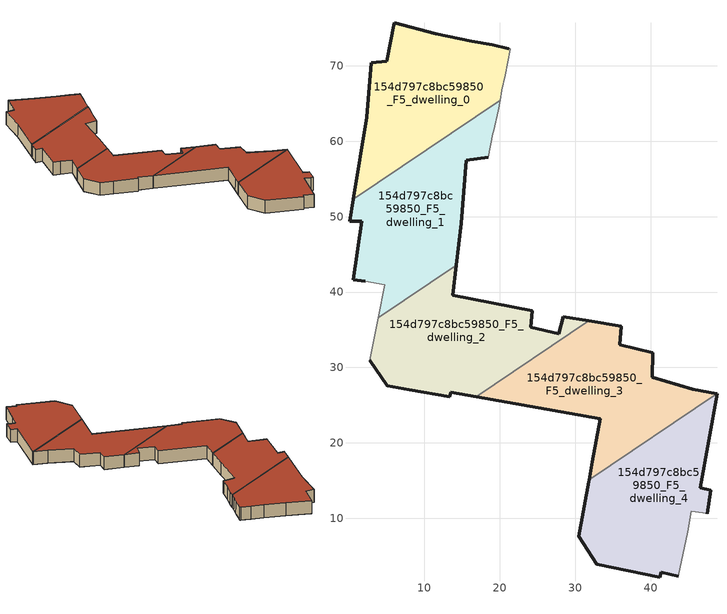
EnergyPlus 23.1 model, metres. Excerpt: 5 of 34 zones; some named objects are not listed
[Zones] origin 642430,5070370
154d797c8bc59850_F5_dwelling_0
 floor to 154d797c8bc59850_F4_dwelling_0 (EU_floor_Construction): 20.04,65.41 20.29,66.77 20.69,68.77 21.4,72.17 21.4,72.27 21.2,72.27 18.99,72.77 16.29,73.27 11.49,74.28 5.99,75.68 4.98,70.57 2.98,70.37 2.38,63.17 0.57,52.31 z15
 wall outside (EU_wall_Construction): 0.57,52.31 2.38,63.17 2.98,70.37 4.98,70.57 5.99,75.68 11.49,74.28 16.29,73.27 18.99,72.77 21.2,72.27 z15:18
 wall adiabatic (EU_wall_Construction): 21.2,72.27 21.4,72.27 21.4,72.17 20.69,68.77 20.29,66.77 20.04,65.41 z15:18
 wall to 154d797c8bc59850_F5_dwelling_1 (EU_wall_Construction): 20.04,65.41 0.57,52.31 z15:18
 roof outside (EU_roof_Construction): 21.4,72.27 21.4,72.17 20.69,68.77 20.29,66.77 20.04,65.41 0.57,52.31 2.38,63.17 2.98,70.37 4.98,70.57 5.99,75.68 11.49,74.28 16.29,73.27 18.99,72.77 21.2,72.27 z18
154d797c8bc59850_F5_dwelling_1
 floor to 154d797c8bc59850_F4_dwelling_1 (EU_floor_Construction): 14.24,43.55 14.89,49.16 15.59,57.46 18.49,57.86 19.09,60.96 19.19,61.36 19.79,64.07 20.04,65.41 0.57,52.31 0.07,49.36 1.68,49.36 0.57,41.65 2.17,41.45 4.78,40.95 3.9,36.59 z15
 wall outside (EU_wall_Construction): 18.49,57.86 15.59,57.46 14.89,49.16 14.24,43.55 / 2.17,41.45 0.57,41.65 1.68,49.36 0.07,49.36 0.57,52.31 z15:18
 wall adiabatic (EU_wall_Construction): 20.04,65.41 19.79,64.07 19.19,61.36 19.09,60.96 18.49,57.86 / 3.9,36.59 4.78,40.95 2.17,41.45 z15:18
 wall to 154d797c8bc59850_F5_dwelling_2 (EU_wall_Construction): 14.24,43.55 3.9,36.59 z15:18
 roof outside (EU_roof_Construction): 20.04,65.41 19.79,64.07 19.19,61.36 19.09,60.96 18.49,57.86 15.59,57.46 14.89,49.16 14.24,43.55 3.9,36.59 4.78,40.95 2.17,41.45 0.57,41.65 1.68,49.36 0.07,49.36 0.57,52.31 z18
154d797c8bc59850_F5_dwelling_2
 floor to 154d797c8bc59850_F4_dwelling_2 (EU_floor_Construction): 27.79,34.44 24.09,35.34 24.29,37.54 13.78,39.55 14.24,43.55 3.9,36.59 2.77,30.95 5.07,27.54 7.97,27.04 13.38,26.14 13.48,26.74 16.86,26.14 31.77,36.17 28.39,36.74 z15
 wall outside (EU_wall_Construction): 16.86,26.14 13.48,26.74 13.38,26.14 7.97,27.04 5.07,27.54 2.77,30.95 / 14.24,43.55 13.78,39.55 24.29,37.54 24.09,35.34 27.79,34.44 28.39,36.74 31.77,36.17 z15:18
 wall to 154d797c8bc59850_F5_dwelling_3 (EU_wall_Construction): 31.77,36.17 16.86,26.14 z15:18
 wall adiabatic (EU_wall_Construction): 2.77,30.95 3.9,36.59 z15:18
 roof outside (EU_roof_Construction): 31.77,36.17 16.86,26.14 13.48,26.74 13.38,26.14 7.97,27.04 5.07,27.54 2.77,30.95 3.9,36.59 14.24,43.55 13.78,39.55 24.29,37.54 24.09,35.34 27.79,34.44 28.39,36.74 z18
154d797c8bc59850_F5_dwelling_3
 floor to 154d797c8bc59850_F4_dwelling_3 (EU_floor_Construction): 48.79,26.53 45.6,27.13 40.2,28.74 40.3,31.94 35.9,33.04 36.1,35.44 31.77,36.17 16.86,26.14 33.29,23.23 32.29,17.53 31.84,15.14 z15
 wall outside (EU_wall_Construction): 31.84,15.14 32.29,17.53 33.29,23.23 16.86,26.14 / 31.77,36.17 36.1,35.44 35.9,33.04 40.3,31.94 40.2,28.74 45.6,27.13 48.79,26.53 z15:18
 wall to 154d797c8bc59850_F5_dwelling_4 (EU_wall_Construction): 48.79,26.53 31.84,15.14 z15:18
 roof outside (EU_roof_Construction): 40.3,31.94 40.2,28.74 45.6,27.13 48.79,26.53 31.84,15.14 32.29,17.53 33.29,23.23 16.86,26.14 31.77,36.17 36.1,35.44 35.9,33.04 z18
154d797c8bc59850_F5_dwelling_4
 floor to 154d797c8bc59850_F4_dwelling_4 (EU_floor_Construction): 43.69,2.31 44.9,8.22 45.4,10.92 46.9,10.72 47.5,10.62 48,13.72 46.6,14.02 48.8,26.53 48.79,26.53 31.84,15.14 31.79,14.83 30.48,7.62 32.89,3.92 41.19,2.21 41.39,2.82 z15
 wall outside (EU_wall_Construction): 43.69,2.31 41.39,2.82 41.19,2.21 32.89,3.92 30.48,7.62 31.79,14.83 31.84,15.14 / 48.79,26.53 48.8,26.53 46.6,14.02 48,13.72 47.5,10.62 z15:18
 wall adiabatic (EU_wall_Construction): 47.5,10.62 46.9,10.72 45.4,10.92 44.9,8.22 43.69,2.31 z15:18
 roof outside (EU_roof_Construction): 48.8,26.53 46.6,14.02 48,13.72 47.5,10.62 46.9,10.72 45.4,10.92 44.9,8.22 43.69,2.31 41.39,2.82 41.19,2.21 32.89,3.92 30.48,7.62 31.79,14.83 31.84,15.14 48.79,26.53 z18
[Building]
EU S2 Campaign: North Axis=0; Terrain=City; Solar Distribution=FullExterior
[Site:Location]
Lyon-Bron: Latitude=45.75; Longitude=5; Time Zone=1; Elevation=198
[SizingPeriod:WeatherFileDays]
AnnualSizingPeriod: Begin Month=1; Begin Day of Month=1; End Month=12; End Day of Month=31; Day of Week for Start Day=Monday; Use Weather File Daylight Saving Period=No; Use Weather File Rain and Snow Indicators=No
[MATERIAL]
EU_InternalMass_Material: Roughness=MediumRough; Thickness=0.1; Conductivity=1; Density=1800; Specific Heat=900; Thermal Absorptance=0.9; Solar Absorptance=0.7; Visible Absorptance=0.7
[MATERIAL:NOMASS] Roughness=MediumRough; Thermal Absorptance=0.9; Solar Absorptance=0.7; Visible Absorptance=0.7
Name | Thermal Resistance
EU_wall_NoMass | 1.1366
EU_roof_NoMass | 1.37278
EU_floor_NoMass | 1.85445
[CONSTRUCTION]
EU_wall_Construction: EU_wall_NoMass
EU_roof_Construction: EU_roof_NoMass
EU_floor_Construction: EU_floor_NoMass
EU_InternalMass_Construction: EU_InternalMass_Material
[ZONE] Type=1; Multiplier=1; Ceiling Height=autocalculate; Floor Area=autocalculate; Part of Total Floor Area=Yes
Name | Volume
154d797c8bc59850_F5_dwelling_0 | 774.129
154d797c8bc59850_F5_dwelling_1 | 774.095
154d797c8bc59850_F5_dwelling_2 | 774.119
154d797c8bc59850_F5_dwelling_3 | 774.155
154d797c8bc59850_F5_dwelling_4 | 774.105
[INTERNALMASS] Construction=EU_InternalMass_Construction
Name | Zone or ZoneList | Surface Area
154d797c8bc59850_F5_dwelling_0_EU_InternalMass | 154d797c8bc59850_F5_dwelling_0 | 258.043
154d797c8bc59850_F5_dwelling_1_EU_InternalMass | 154d797c8bc59850_F5_dwelling_1 | 258.032
154d797c8bc59850_F5_dwelling_2_EU_InternalMass | 154d797c8bc59850_F5_dwelling_2 | 258.039
154d797c8bc59850_F5_dwelling_3_EU_InternalMass | 154d797c8bc59850_F5_dwelling_3 | 258.052
154d797c8bc59850_F5_dwelling_4_EU_InternalMass | 154d797c8bc59850_F5_dwelling_4 | 258.035
[OTHEREQUIPMENT] Fuel Type=Electricity; Design Level Calculation Method=Watts/Area; Power per Zone Floor Area=1; Fraction Latent=0; Fraction Radiant=0; Fraction Lost=0; Carbon Dioxide Generation Rate=0; EndUse Subcategory=EU_Step8_InternalGains
Name | Zone or ZoneList or Space or SpaceList | Schedule
EU_Step8_InternalGain_154d797c8bc59850_F5_dwelling_0_f000 | 154d797c8bc59850_F5_dwelling_0 | EU_Step8_GainSchedule_154d797c8bc59850_F5_dwelling_0_f000
EU_Step8_InternalGain_154d797c8bc59850_F5_dwelling_1_f000 | 154d797c8bc59850_F5_dwelling_1 | EU_Step8_GainSchedule_154d797c8bc59850_F5_dwelling_1_f000
EU_Step8_InternalGain_154d797c8bc59850_F5_dwelling_2_f000 | 154d797c8bc59850_F5_dwelling_2 | EU_Step8_GainSchedule_154d797c8bc59850_F5_dwelling_2_f000
EU_Step8_InternalGain_154d797c8bc59850_F5_dwelling_3_f000 | 154d797c8bc59850_F5_dwelling_3 | EU_Step8_GainSchedule_154d797c8bc59850_F5_dwelling_3_f000
EU_Step8_InternalGain_154d797c8bc59850_F5_dwelling_4_f000 | 154d797c8bc59850_F5_dwelling_4 | EU_Step8_GainSchedule_154d797c8bc59850_F5_dwelling_4_f000
[ZONEVENTILATION:DESIGNFLOWRATE] Schedule=EU_AlwaysOn; Design Flow Rate Calculation Method=AirChanges/Hour; Air Changes per Hour=0.473019; Ventilation Type=Natural; Fan Pressure Rise=0; Fan Total Efficiency=1; Constant Term Coefficient=1; Temperature Term Coefficient=0; Velocity Term Coefficient=0; Velocity Squared Term Coefficient=0; Minimum Indoor Temperature=-100; Maximum Indoor Temperature=100; Delta Temperature=-100; Minimum Outdoor Temperature=-100; Maximum Outdoor Temperature=100; Maximum Wind Speed=40
Name | Zone or ZoneList or Space or SpaceList
EU_ConstantAir_154d797c8bc59850_F5_dwelling_0 | 154d797c8bc59850_F5_dwelling_0
EU_ConstantAir_154d797c8bc59850_F5_dwelling_1 | 154d797c8bc59850_F5_dwelling_1
EU_ConstantAir_154d797c8bc59850_F5_dwelling_2 | 154d797c8bc59850_F5_dwelling_2
EU_ConstantAir_154d797c8bc59850_F5_dwelling_3 | 154d797c8bc59850_F5_dwelling_3
EU_ConstantAir_154d797c8bc59850_F5_dwelling_4 | 154d797c8bc59850_F5_dwelling_4
[HVACTEMPLATE:ZONE:IDEALLOADSAIRSYSTEM] System Availability Schedule=EU_AlwaysOn; Maximum Heating Supply Air Temperature=50; Minimum Cooling Supply Air Temperature=13; Maximum Heating Supply Air Humidity Ratio=0.0156; Minimum Cooling Supply Air Humidity Ratio=0.0077; Heating Limit=NoLimit; Cooling Limit=NoLimit; Heating Availability Schedule=EU_AlwaysOn; Cooling Availability Schedule=EU_CoolingOff; Dehumidification Control Type=ConstantSensibleHeatRatio; Cooling Sensible Heat Ratio=0.7; Dehumidification Setpoint=60; Humidification Control Type=None; Humidification Setpoint=30; Outdoor Air Method=None; Outdoor Air Flow Rate per Person=0.00944; Outdoor Air Flow Rate per Zone Floor Area=0; Outdoor Air Flow Rate per Zone=0; Demand Controlled Ventilation Type=None; Outdoor Air Economizer Type=NoEconomizer; Heat Recovery Type=None; Sensible Heat Recovery Effectiveness=0.7; Latent Heat Recovery Effectiveness=0.65
Name | Template Thermostat
154d797c8bc59850_F5_dwelling_0 | EU_HeatOnly_154d797c8bc59850_F5_dwelling_0
154d797c8bc59850_F5_dwelling_1 | EU_HeatOnly_154d797c8bc59850_F5_dwelling_1
154d797c8bc59850_F5_dwelling_2 | EU_HeatOnly_154d797c8bc59850_F5_dwelling_2
154d797c8bc59850_F5_dwelling_3 | EU_HeatOnly_154d797c8bc59850_F5_dwelling_3
154d797c8bc59850_F5_dwelling_4 | EU_HeatOnly_154d797c8bc59850_F5_dwelling_4
[SIZING:ZONE] Zone Cooling Design Supply Air Temperature Input Method=SupplyAirTemperature; Zone Cooling Design Supply Air Temperature=13; Zone Heating Design Supply Air Temperature Input Method=SupplyAirTemperature; Zone Heating Design Supply Air Temperature=50; Zone Cooling Design Supply Air Humidity Ratio=0.008; Zone Heating Design Supply Air Humidity Ratio=0.008; Cooling Design Air Flow Method=DesignDay; Cooling Design Air Flow Rate=0; Cooling Minimum Air Flow per Zone Floor Area=0.000762; Cooling Minimum Air Flow=0; Cooling Minimum Air Flow Fraction=0.2; Heating Design Air Flow Method=DesignDay; Heating Design Air Flow Rate=0; Heating Maximum Air Flow per Zone Floor Area=0.002032; Heating Maximum Air Flow=0.141576; Heating Maximum Air Flow Fraction=0.3; Account for Dedicated Outdoor Air System=No; Dedicated Outdoor Air System Control Strategy=NeutralSupplyAir; Dedicated Outdoor Air Low Setpoint Temperature for Design=autosize; Dedicated Outdoor Air High Setpoint Temperature for Design=autosize; Zone Load Sizing Method=Sensible Load Only No Latent Load; Zone Latent Cooling Design Supply Air Humidity Ratio Input Method=HumidityRatioDifference; Zone Cooling Design Supply Air Humidity Ratio Difference=0.005; Zone Latent Heating Design Supply Air Humidity Ratio Input Method=HumidityRatioDifference; Zone Humidification Design Supply Air Humidity Ratio Difference=0.005
154d797c8bc59850_F5_dwelling_0; 154d797c8bc59850_F5_dwelling_1; 154d797c8bc59850_F5_dwelling_2; 154d797c8bc59850_F5_dwelling_3; 154d797c8bc59850_F5_dwelling_4
[SCHEDULE:CONSTANT]
Name | Hourly Value
EU_AlwaysOn | 1
EU_CoolingOff | 0
[SCHEDULE:FILE] Column Number=1; Rows to Skip at Top=0; Number of Hours of Data=8760; Column Separator=Comma; Interpolate to Timestep=No; Minutes per Item=60; Adjust Schedule for Daylight Savings=Yes
Name | File
EU_Step8_GainSchedule_154d797c8bc59850_F5_dwelling_0_f000 | ../../schedules/154d797c8bc59850/154d797c8bc59850_F5_dwelling_0_f000_gain.csv
EU_Step8_GainSchedule_154d797c8bc59850_F5_dwelling_1_f000 | ../../schedules/154d797c8bc59850/154d797c8bc59850_F5_dwelling_1_f000_gain.csv
EU_Step8_GainSchedule_154d797c8bc59850_F5_dwelling_2_f000 | ../../schedules/154d797c8bc59850/154d797c8bc59850_F5_dwelling_2_f000_gain.csv
EU_Step8_GainSchedule_154d797c8bc59850_F5_dwelling_3_f000 | ../../schedules/154d797c8bc59850/154d797c8bc59850_F5_dwelling_3_f000_gain.csv
EU_Step8_GainSchedule_154d797c8bc59850_F5_dwelling_4_f000 | ../../schedules/154d797c8bc59850/154d797c8bc59850_F5_dwelling_4_f000_gain.csv
